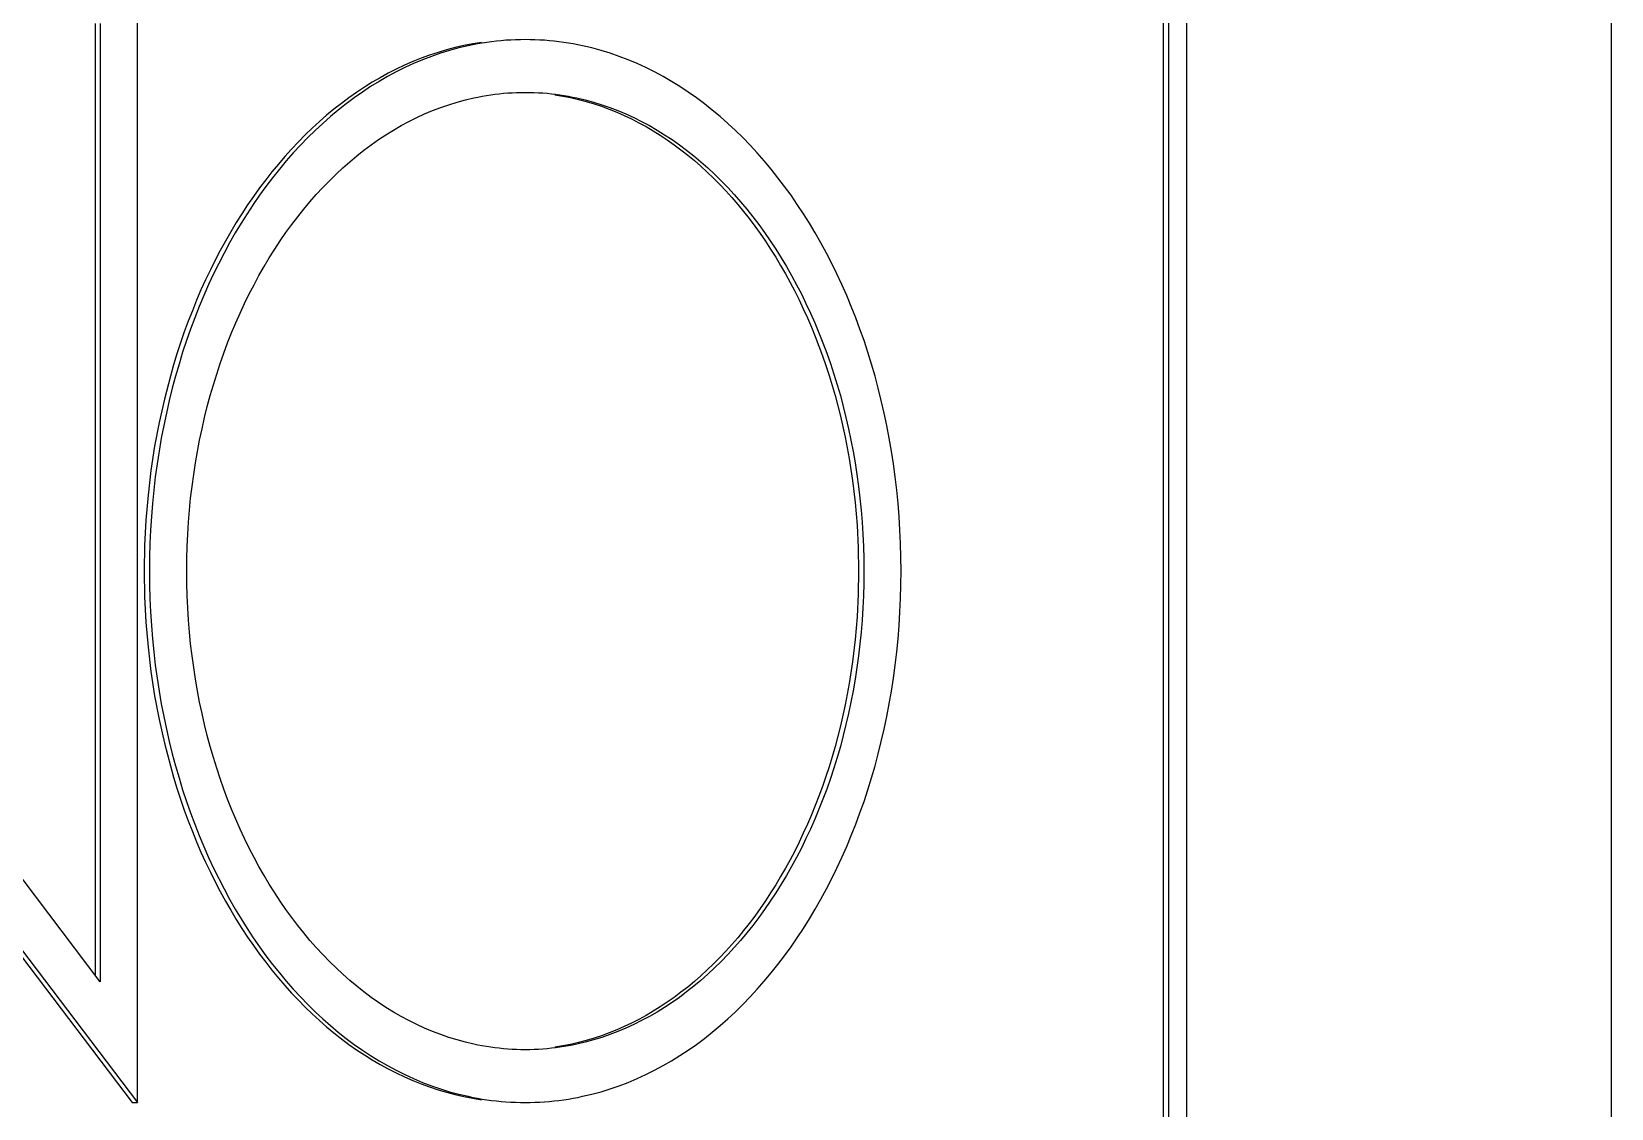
# Model space of a CAD drawing. Header units: millimetres. Extents: x 974 to 5700, y -47 to 3256.
# Drawn here: x 2804.06 to 2822.26, y 2657.1 to 2669.5 of the extents above; entities that cross this region are included whole.
import ezdxf

# ---------------------------------------------------------------- set-up
doc = ezdxf.new("R2010")
doc.units = ezdxf.units.MM
doc.header["$MEASUREMENT"] = 0
doc.layers.add('Utwórz2D linie widoczne', color=7, linetype='Continuous', true_color=0x000000)

msp = doc.modelspace()

# ---------------------------------------------------------------- linework, layer by layer
at = {"layer": 'Utwórz2D linie widoczne'}
for p, q in [((2822.259, 1934.182), (2822.259, 2696.582)), ((2817.369, 2652.582), (2817.369, 2686.582)), ((2817.095, 2686.279), (2817.095, 2652.886)), ((2817.155, 2686.279), (2817.155, 2652.886)), ((2805.277, 2657.163), (2805.277, 2669.775)), ((2804.85, 2658.556), (2796.482, 2669.598)), ((2804.79, 2669.598), (2804.79, 2658.635)), ((2804.85, 2669.598), (2804.85, 2658.556)), ((2808.741, 2669.264), (2808.643, 2669.232)), ((2808.84, 2669.294), (2808.741, 2669.264)), ((2808.873, 2669.286), (2808.768, 2669.254)), ((2808.94, 2669.32), (2808.84, 2669.294)), ((2808.98, 2669.315), (2808.873, 2669.286)), ((2809.04, 2669.343), (2808.94, 2669.32)), ((2809.087, 2669.34), (2808.98, 2669.315)), ((2809.141, 2669.363), (2809.04, 2669.343)), ((2809.141, 2669.351), (2809.087, 2669.34)), ((2809.243, 2669.379), (2809.141, 2669.363)), ((2809.195, 2669.361), (2809.141, 2669.351)), ((2809.249, 2669.371), (2809.195, 2669.361)), ((2809.303, 2669.379), (2809.249, 2669.371)), ((2809.358, 2669.386), (2809.303, 2669.379)), ((2809.413, 2669.393), (2809.358, 2669.386)), ((2809.468, 2669.398), (2809.413, 2669.393)), ((2809.523, 2669.403), (2809.468, 2669.398)), ((2809.579, 2669.406), (2809.523, 2669.403)), ((2809.634, 2669.409), (2809.579, 2669.406)), ((2809.69, 2669.41), (2809.634, 2669.409)), ((2809.746, 2669.411), (2809.69, 2669.41)), ((2809.802, 2669.41), (2809.746, 2669.411)), ((2809.858, 2669.409), (2809.802, 2669.41)), ((2809.913, 2669.406), (2809.858, 2669.409)), ((2809.969, 2669.403), (2809.913, 2669.406)), ((2810.024, 2669.398), (2809.969, 2669.403)), ((2810.079, 2669.393), (2810.024, 2669.398)), ((2810.134, 2669.386), (2810.079, 2669.393)), ((2810.189, 2669.379), (2810.134, 2669.386)), ((2810.243, 2669.371), (2810.189, 2669.379)), ((2810.298, 2669.361), (2810.243, 2669.371)), ((2810.352, 2669.351), (2810.298, 2669.361)), ((2810.406, 2669.34), (2810.352, 2669.351)), ((2810.513, 2669.315), (2810.406, 2669.34)), ((2810.619, 2669.286), (2810.513, 2669.315)), ((2810.724, 2669.254), (2810.619, 2669.286)), ((2808.357, 2669.089), (2808.257, 2669.039)), ((2808.354, 2669.116), (2808.26, 2669.071)), ((2808.449, 2669.157), (2808.354, 2669.116)), ((2808.459, 2669.135), (2808.357, 2669.089)), ((2808.546, 2669.196), (2808.449, 2669.157)), ((2808.561, 2669.178), (2808.459, 2669.135)), ((2808.643, 2669.232), (2808.546, 2669.196)), ((2808.664, 2669.218), (2808.561, 2669.178)), ((2808.768, 2669.254), (2808.664, 2669.218)), ((2810.828, 2669.218), (2810.724, 2669.254)), ((2810.931, 2669.178), (2810.828, 2669.218)), ((2811.034, 2669.135), (2810.931, 2669.178)), ((2811.135, 2669.089), (2811.034, 2669.135)), ((2811.235, 2669.039), (2811.135, 2669.089)), ((2807.982, 2668.919), (2807.892, 2668.862)), ((2808.061, 2668.93), (2807.964, 2668.87)), ((2808.074, 2668.972), (2807.982, 2668.919)), ((2808.158, 2668.986), (2808.061, 2668.93)), ((2808.166, 2669.023), (2808.074, 2668.972)), ((2808.257, 2669.039), (2808.158, 2668.986)), ((2808.26, 2669.071), (2808.166, 2669.023)), ((2811.334, 2668.986), (2811.235, 2669.039)), ((2811.431, 2668.93), (2811.334, 2668.986)), ((2811.528, 2668.87), (2811.431, 2668.93)), ((2807.715, 2668.741), (2807.628, 2668.676)), ((2807.775, 2668.741), (2807.682, 2668.672)), ((2807.803, 2668.803), (2807.715, 2668.741)), ((2807.869, 2668.807), (2807.775, 2668.741)), ((2807.892, 2668.862), (2807.803, 2668.803)), ((2807.964, 2668.87), (2807.869, 2668.807)), ((2808.96, 2668.691), (2809.056, 2668.717)), ((2809.056, 2668.717), (2809.152, 2668.739)), ((2809.152, 2668.739), (2809.201, 2668.749)), ((2809.201, 2668.749), (2809.25, 2668.758)), ((2809.25, 2668.758), (2809.299, 2668.767)), ((2809.299, 2668.767), (2809.348, 2668.774)), ((2809.348, 2668.774), (2809.397, 2668.781)), ((2809.397, 2668.781), (2809.446, 2668.787)), ((2809.446, 2668.787), (2809.496, 2668.792)), ((2809.496, 2668.792), (2809.546, 2668.796)), ((2809.546, 2668.796), (2809.596, 2668.799)), ((2809.596, 2668.799), (2809.646, 2668.801)), ((2809.646, 2668.801), (2809.696, 2668.802)), ((2809.696, 2668.802), (2809.746, 2668.803)), ((2809.746, 2668.803), (2809.797, 2668.802)), ((2809.797, 2668.802), (2809.847, 2668.801)), ((2809.847, 2668.801), (2809.897, 2668.799)), ((2809.897, 2668.799), (2809.947, 2668.796)), ((2809.947, 2668.796), (2809.997, 2668.792)), ((2809.997, 2668.792), (2810.047, 2668.787)), ((2810.047, 2668.787), (2810.096, 2668.781)), ((2810.085, 2668.774), (2810.177, 2668.759)), ((2810.096, 2668.781), (2810.145, 2668.774)), ((2810.145, 2668.774), (2810.194, 2668.767)), ((2810.177, 2668.759), (2810.268, 2668.742)), ((2810.194, 2668.767), (2810.243, 2668.758)), ((2810.243, 2668.758), (2810.292, 2668.749)), ((2810.268, 2668.742), (2810.359, 2668.721)), ((2810.292, 2668.749), (2810.34, 2668.739)), ((2810.34, 2668.739), (2810.437, 2668.717)), ((2810.359, 2668.721), (2810.449, 2668.697)), ((2810.437, 2668.717), (2810.532, 2668.691)), ((2811.623, 2668.807), (2811.528, 2668.87)), ((2811.717, 2668.741), (2811.623, 2668.807)), ((2811.81, 2668.672), (2811.717, 2668.741)), ((2807.458, 2668.539), (2807.374, 2668.466)), ((2807.542, 2668.609), (2807.458, 2668.539)), ((2807.591, 2668.599), (2807.501, 2668.524)), ((2807.628, 2668.676), (2807.542, 2668.609)), ((2807.682, 2668.672), (2807.591, 2668.599)), ((2808.496, 2668.513), (2808.587, 2668.555)), ((2808.587, 2668.555), (2808.679, 2668.593)), ((2808.679, 2668.593), (2808.772, 2668.629)), ((2808.772, 2668.629), (2808.866, 2668.661)), ((2808.866, 2668.661), (2808.96, 2668.691)), ((2810.449, 2668.697), (2810.538, 2668.671)), ((2810.532, 2668.691), (2810.627, 2668.661)), ((2810.538, 2668.671), (2810.626, 2668.642)), ((2810.626, 2668.642), (2810.713, 2668.609)), ((2810.627, 2668.661), (2810.721, 2668.629)), ((2810.713, 2668.609), (2810.8, 2668.574)), ((2810.721, 2668.629), (2810.814, 2668.593)), ((2810.8, 2668.574), (2810.886, 2668.537)), ((2810.814, 2668.593), (2810.906, 2668.555)), ((2810.886, 2668.537), (2810.971, 2668.496)), ((2810.906, 2668.555), (2810.997, 2668.513)), ((2811.901, 2668.599), (2811.81, 2668.672)), ((2811.991, 2668.524), (2811.901, 2668.599)), ((2807.292, 2668.391), (2807.211, 2668.313)), ((2807.325, 2668.365), (2807.24, 2668.281)), ((2807.374, 2668.466), (2807.292, 2668.391)), ((2807.412, 2668.446), (2807.325, 2668.365)), ((2807.501, 2668.524), (2807.412, 2668.446)), ((2808.141, 2668.315), (2808.228, 2668.369)), ((2808.228, 2668.369), (2808.316, 2668.42)), ((2808.316, 2668.42), (2808.405, 2668.468)), ((2808.405, 2668.468), (2808.496, 2668.513)), ((2810.971, 2668.496), (2811.055, 2668.453)), ((2810.997, 2668.513), (2811.087, 2668.468)), ((2811.055, 2668.453), (2811.138, 2668.408)), ((2811.087, 2668.468), (2811.176, 2668.42)), ((2811.138, 2668.408), (2811.221, 2668.359)), ((2811.176, 2668.42), (2811.265, 2668.369)), ((2811.221, 2668.359), (2811.302, 2668.309)), ((2811.265, 2668.369), (2811.351, 2668.315)), ((2812.08, 2668.446), (2811.991, 2668.524)), ((2812.167, 2668.365), (2812.08, 2668.446)), ((2812.253, 2668.281), (2812.167, 2668.365)), ((2796.912, 2668.2), (2805.277, 2657.163)), ((2807.132, 2668.233), (2807.054, 2668.15)), ((2807.156, 2668.194), (2807.073, 2668.105)), ((2807.211, 2668.313), (2807.132, 2668.233)), ((2807.24, 2668.281), (2807.156, 2668.194)), ((2807.887, 2668.137), (2807.971, 2668.199)), ((2807.971, 2668.199), (2808.056, 2668.259)), ((2808.056, 2668.259), (2808.141, 2668.315)), ((2811.302, 2668.309), (2811.382, 2668.255)), ((2811.351, 2668.315), (2811.437, 2668.259)), ((2811.382, 2668.255), (2811.462, 2668.199)), ((2811.437, 2668.259), (2811.522, 2668.199)), ((2811.462, 2668.199), (2811.54, 2668.141)), ((2811.522, 2668.199), (2811.605, 2668.137)), ((2812.337, 2668.194), (2812.253, 2668.281)), ((2812.419, 2668.105), (2812.337, 2668.194)), ((2796.912, 2668.12), (2805.217, 2657.163)), ((2806.977, 2668.065), (2806.902, 2667.977)), ((2806.992, 2668.013), (2806.913, 2667.918)), ((2807.054, 2668.15), (2806.977, 2668.065)), ((2807.073, 2668.105), (2806.992, 2668.013)), ((2807.644, 2667.934), (2807.724, 2668.004)), ((2807.724, 2668.004), (2807.805, 2668.072)), ((2807.805, 2668.072), (2807.887, 2668.137)), ((2811.54, 2668.141), (2811.617, 2668.08)), ((2811.605, 2668.137), (2811.688, 2668.072)), ((2811.617, 2668.08), (2811.694, 2668.017)), ((2811.688, 2668.072), (2811.769, 2668.004)), ((2811.694, 2668.017), (2811.769, 2667.952)), ((2811.769, 2668.004), (2811.848, 2667.934)), ((2812.5, 2668.013), (2812.419, 2668.105)), ((2812.58, 2667.918), (2812.5, 2668.013)), ((2806.828, 2667.887), (2806.756, 2667.795)), ((2806.835, 2667.82), (2806.759, 2667.72)), ((2806.902, 2667.977), (2806.828, 2667.887)), ((2806.913, 2667.918), (2806.835, 2667.82)), ((2807.489, 2667.785), (2807.566, 2667.861)), ((2807.566, 2667.861), (2807.644, 2667.934)), ((2811.769, 2667.952), (2811.842, 2667.884)), ((2811.842, 2667.884), (2811.915, 2667.814)), ((2811.848, 2667.934), (2811.927, 2667.861)), ((2811.915, 2667.814), (2811.987, 2667.741)), ((2811.927, 2667.861), (2812.004, 2667.785)), ((2812.657, 2667.82), (2812.58, 2667.918)), ((2812.733, 2667.72), (2812.657, 2667.82)), ((2806.685, 2667.701), (2806.615, 2667.604)), ((2806.759, 2667.72), (2806.684, 2667.617)), ((2806.756, 2667.795), (2806.685, 2667.701)), ((2807.266, 2667.543), (2807.339, 2667.626)), ((2807.339, 2667.626), (2807.413, 2667.707)), ((2807.413, 2667.707), (2807.489, 2667.785)), ((2811.987, 2667.741), (2812.057, 2667.667)), ((2812.004, 2667.785), (2812.08, 2667.707)), ((2812.057, 2667.667), (2812.126, 2667.59)), ((2812.08, 2667.707), (2812.154, 2667.626)), ((2812.154, 2667.626), (2812.227, 2667.543)), ((2812.808, 2667.617), (2812.733, 2667.72)), ((2806.547, 2667.506), (2806.481, 2667.405)), ((2806.612, 2667.512), (2806.541, 2667.405)), ((2806.615, 2667.604), (2806.547, 2667.506)), ((2806.684, 2667.617), (2806.612, 2667.512)), ((2807.124, 2667.37), (2807.194, 2667.458)), ((2807.194, 2667.458), (2807.266, 2667.543)), ((2812.126, 2667.59), (2812.194, 2667.511)), ((2812.194, 2667.511), (2812.261, 2667.431)), ((2812.227, 2667.543), (2812.299, 2667.458)), ((2812.299, 2667.458), (2812.369, 2667.37)), ((2812.88, 2667.512), (2812.808, 2667.617)), ((2812.951, 2667.405), (2812.88, 2667.512)), ((2806.416, 2667.302), (2806.353, 2667.197)), ((2806.472, 2667.295), (2806.405, 2667.183)), ((2806.481, 2667.405), (2806.416, 2667.302)), ((2806.541, 2667.405), (2806.472, 2667.295)), ((2806.989, 2667.187), (2807.056, 2667.28)), ((2807.056, 2667.28), (2807.124, 2667.37)), ((2812.261, 2667.431), (2812.326, 2667.348)), ((2812.326, 2667.348), (2812.39, 2667.263)), ((2812.369, 2667.37), (2812.437, 2667.28)), ((2812.39, 2667.263), (2812.452, 2667.176)), ((2812.437, 2667.28), (2812.504, 2667.187)), ((2813.02, 2667.295), (2812.951, 2667.405)), ((2813.087, 2667.183), (2813.02, 2667.295)), ((2806.292, 2667.09), (2806.232, 2666.981)), ((2806.353, 2667.197), (2806.292, 2667.09)), ((2806.405, 2667.183), (2806.34, 2667.068)), ((2806.859, 2666.996), (2806.923, 2667.093)), ((2806.923, 2667.093), (2806.989, 2667.187)), ((2812.452, 2667.176), (2812.513, 2667.087)), ((2812.504, 2667.187), (2812.569, 2667.093)), ((2812.513, 2667.087), (2812.573, 2666.996)), ((2812.569, 2667.093), (2812.633, 2666.996)), ((2813.152, 2667.068), (2813.087, 2667.183)), ((2806.232, 2666.981), (2806.174, 2666.87)), ((2806.277, 2666.951), (2806.215, 2666.832)), ((2806.34, 2667.068), (2806.277, 2666.951)), ((2806.737, 2666.796), (2806.797, 2666.897)), ((2806.797, 2666.897), (2806.859, 2666.996)), ((2812.573, 2666.996), (2812.631, 2666.903)), ((2812.631, 2666.903), (2812.688, 2666.808)), ((2812.633, 2666.996), (2812.695, 2666.897)), ((2812.695, 2666.897), (2812.756, 2666.796)), ((2813.216, 2666.951), (2813.152, 2667.068)), ((2813.277, 2666.832), (2813.216, 2666.951)), ((2806.118, 2666.757), (2806.063, 2666.642)), ((2806.174, 2666.87), (2806.118, 2666.757)), ((2806.215, 2666.832), (2806.156, 2666.711)), ((2806.678, 2666.692), (2806.737, 2666.796)), ((2812.688, 2666.808), (2812.744, 2666.712)), ((2812.756, 2666.796), (2812.815, 2666.692)), ((2813.336, 2666.711), (2813.277, 2666.832)), ((2806.063, 2666.642), (2806.01, 2666.526)), ((2806.098, 2666.588), (2806.043, 2666.463)), ((2806.156, 2666.711), (2806.098, 2666.588)), ((2806.566, 2666.48), (2806.621, 2666.587)), ((2806.621, 2666.587), (2806.678, 2666.692)), ((2812.744, 2666.712), (2812.797, 2666.614)), ((2812.797, 2666.614), (2812.85, 2666.514)), ((2812.815, 2666.692), (2812.872, 2666.587)), ((2812.872, 2666.587), (2812.927, 2666.48)), ((2813.394, 2666.588), (2813.336, 2666.711)), ((2813.449, 2666.463), (2813.394, 2666.588)), ((2805.96, 2666.407), (2805.911, 2666.287)), ((2806.01, 2666.526), (2805.96, 2666.407)), ((2806.043, 2666.463), (2805.99, 2666.335)), ((2806.461, 2666.26), (2806.512, 2666.371)), ((2806.512, 2666.371), (2806.566, 2666.48)), ((2812.85, 2666.514), (2812.9, 2666.412)), ((2812.9, 2666.412), (2812.949, 2666.309)), ((2812.927, 2666.48), (2812.98, 2666.371)), ((2812.98, 2666.371), (2813.032, 2666.26)), ((2813.502, 2666.335), (2813.449, 2666.463)), ((2805.911, 2666.287), (2805.863, 2666.166)), ((2805.939, 2666.206), (2805.89, 2666.075)), ((2805.99, 2666.335), (2805.939, 2666.206)), ((2806.411, 2666.147), (2806.461, 2666.26)), ((2812.949, 2666.309), (2812.997, 2666.204)), ((2812.997, 2666.204), (2813.043, 2666.097)), ((2813.032, 2666.26), (2813.082, 2666.147)), ((2813.553, 2666.206), (2813.502, 2666.335)), ((2813.602, 2666.075), (2813.553, 2666.206)), ((2805.818, 2666.042), (2805.775, 2665.917)), ((2805.863, 2666.166), (2805.818, 2666.042)), ((2805.89, 2666.075), (2805.843, 2665.942)), ((2806.317, 2665.916), (2806.363, 2666.033)), ((2806.363, 2666.033), (2806.411, 2666.147)), ((2813.043, 2666.097), (2813.087, 2665.989)), ((2813.082, 2666.147), (2813.13, 2666.033)), ((2813.087, 2665.989), (2813.129, 2665.879)), ((2813.13, 2666.033), (2813.176, 2665.916)), ((2813.649, 2665.942), (2813.602, 2666.075)), ((2805.775, 2665.917), (2805.733, 2665.791)), ((2805.799, 2665.808), (2805.757, 2665.671)), ((2805.843, 2665.942), (2805.799, 2665.808)), ((2806.273, 2665.798), (2806.317, 2665.916)), ((2813.129, 2665.879), (2813.17, 2665.768)), ((2813.176, 2665.916), (2813.22, 2665.798)), ((2813.693, 2665.808), (2813.649, 2665.942)), ((2813.736, 2665.671), (2813.693, 2665.808)), ((2805.694, 2665.662), (2805.657, 2665.533)), ((2805.733, 2665.791), (2805.694, 2665.662)), ((2805.757, 2665.671), (2805.717, 2665.533)), ((2806.191, 2665.557), (2806.231, 2665.678)), ((2806.231, 2665.678), (2806.273, 2665.798)), ((2813.17, 2665.768), (2813.209, 2665.656)), ((2813.209, 2665.656), (2813.247, 2665.542)), ((2813.22, 2665.798), (2813.262, 2665.678)), ((2813.262, 2665.678), (2813.302, 2665.557)), ((2813.776, 2665.533), (2813.736, 2665.671)), ((2805.657, 2665.533), (2805.588, 2665.269)), ((2805.717, 2665.533), (2805.679, 2665.393)), ((2806.153, 2665.434), (2806.191, 2665.557)), ((2813.247, 2665.542), (2813.282, 2665.426)), ((2813.302, 2665.557), (2813.34, 2665.434)), ((2813.813, 2665.393), (2813.776, 2665.533)), ((2805.588, 2665.269), (2805.528, 2665)), ((2805.679, 2665.393), (2805.644, 2665.252)), ((2806.083, 2665.184), (2806.117, 2665.31)), ((2806.117, 2665.31), (2806.153, 2665.434)), ((2813.282, 2665.426), (2813.316, 2665.31)), ((2813.316, 2665.31), (2813.377, 2665.072)), ((2813.34, 2665.434), (2813.376, 2665.31)), ((2813.376, 2665.31), (2813.41, 2665.184)), ((2813.848, 2665.252), (2813.813, 2665.393)), ((2805.611, 2665.108), (2805.581, 2664.964)), ((2805.644, 2665.252), (2805.611, 2665.108)), ((2806.051, 2665.056), (2806.083, 2665.184)), ((2813.41, 2665.184), (2813.441, 2665.056)), ((2813.881, 2665.108), (2813.848, 2665.252)), ((2813.912, 2664.964), (2813.881, 2665.108)), ((2805.528, 2665), (2805.476, 2664.726)), ((2805.581, 2664.964), (2805.553, 2664.818)), ((2805.994, 2664.797), (2806.022, 2664.927)), ((2806.022, 2664.927), (2806.051, 2665.056)), ((2813.377, 2665.072), (2813.432, 2664.83)), ((2813.441, 2665.056), (2813.471, 2664.927)), ((2813.471, 2664.927), (2813.498, 2664.797)), ((2813.94, 2664.818), (2813.912, 2664.964)), ((2805.476, 2664.726), (2805.434, 2664.447)), ((2805.553, 2664.818), (2805.527, 2664.67)), ((2805.969, 2664.666), (2805.994, 2664.797)), ((2813.432, 2664.83), (2813.478, 2664.583)), ((2813.498, 2664.797), (2813.523, 2664.666)), ((2813.965, 2664.67), (2813.94, 2664.818)), ((2805.527, 2664.67), (2805.504, 2664.522)), ((2805.926, 2664.399), (2805.946, 2664.533)), ((2805.946, 2664.533), (2805.969, 2664.666)), ((2813.478, 2664.583), (2813.516, 2664.331)), ((2813.523, 2664.666), (2813.546, 2664.533)), ((2813.546, 2664.533), (2813.567, 2664.399)), ((2813.988, 2664.522), (2813.965, 2664.67)), ((2805.434, 2664.447), (2805.4, 2664.163)), ((2805.484, 2664.372), (2805.466, 2664.22)), ((2805.504, 2664.522), (2805.484, 2664.372)), ((2805.907, 2664.263), (2805.926, 2664.399)), ((2813.567, 2664.399), (2813.585, 2664.263)), ((2814.008, 2664.372), (2813.988, 2664.522)), ((2814.026, 2664.22), (2814.008, 2664.372)), ((2805.466, 2664.22), (2805.451, 2664.067)), ((2805.891, 2664.127), (2805.907, 2664.263)), ((2813.516, 2664.331), (2813.547, 2664.076)), ((2813.585, 2664.263), (2813.601, 2664.127)), ((2814.041, 2664.067), (2814.026, 2664.22)), ((2805.4, 2664.163), (2805.376, 2663.875)), ((2805.451, 2664.067), (2805.439, 2663.914)), ((2805.866, 2663.851), (2805.878, 2663.99)), ((2805.878, 2663.99), (2805.891, 2664.127)), ((2813.547, 2664.076), (2813.568, 2663.816)), ((2813.601, 2664.127), (2813.615, 2663.99)), ((2813.615, 2663.99), (2813.626, 2663.851)), ((2814.053, 2663.914), (2814.041, 2664.067)), ((2805.376, 2663.875), (2805.361, 2663.583)), ((2805.439, 2663.914), (2805.429, 2663.759)), ((2805.858, 2663.711), (2805.866, 2663.851)), ((2813.568, 2663.816), (2813.582, 2663.553)), ((2813.626, 2663.851), (2813.635, 2663.711)), ((2814.063, 2663.759), (2814.053, 2663.914)), ((2805.429, 2663.759), (2805.422, 2663.603)), ((2805.851, 2663.571), (2805.858, 2663.711)), ((2813.635, 2663.711), (2813.641, 2663.571)), ((2814.07, 2663.603), (2814.063, 2663.759)), ((2805.361, 2663.583), (2805.356, 2663.288)), ((2805.418, 2663.446), (2805.416, 2663.288)), ((2805.422, 2663.603), (2805.418, 2663.446)), ((2805.848, 2663.429), (2805.851, 2663.571)), ((2813.582, 2663.553), (2813.586, 2663.287)), ((2813.641, 2663.571), (2813.645, 2663.429)), ((2814.074, 2663.446), (2814.07, 2663.603)), ((2814.076, 2663.288), (2814.074, 2663.446)), ((2805.356, 2663.288), (2805.361, 2662.992)), ((2805.416, 2663.288), (2805.418, 2663.13)), ((2805.846, 2663.287), (2805.848, 2663.429)), ((2805.848, 2663.145), (2805.846, 2663.287)), ((2813.586, 2663.287), (2813.582, 2663.021)), ((2813.645, 2663.429), (2813.646, 2663.287)), ((2813.646, 2663.287), (2813.645, 2663.145)), ((2814.074, 2663.13), (2814.076, 2663.288)), ((2805.418, 2663.13), (2805.422, 2662.972)), ((2805.851, 2663.003), (2805.848, 2663.145)), ((2813.645, 2663.145), (2813.641, 2663.003)), ((2814.07, 2662.972), (2814.074, 2663.13)), ((2805.361, 2662.992), (2805.376, 2662.7)), ((2805.422, 2662.972), (2805.429, 2662.816)), ((2805.858, 2662.863), (2805.851, 2663.003)), ((2813.582, 2663.021), (2813.568, 2662.758)), ((2813.641, 2663.003), (2813.635, 2662.863)), ((2814.063, 2662.816), (2814.07, 2662.972)), ((2805.429, 2662.816), (2805.439, 2662.661)), ((2805.866, 2662.723), (2805.858, 2662.863)), ((2805.878, 2662.585), (2805.866, 2662.723)), ((2813.568, 2662.758), (2813.547, 2662.499)), ((2813.626, 2662.723), (2813.615, 2662.585)), ((2813.635, 2662.863), (2813.626, 2662.723)), ((2814.053, 2662.661), (2814.063, 2662.816)), ((2805.376, 2662.7), (2805.4, 2662.412)), ((2805.439, 2662.661), (2805.451, 2662.508)), ((2805.891, 2662.447), (2805.878, 2662.585)), ((2813.615, 2662.585), (2813.601, 2662.447)), ((2814.041, 2662.508), (2814.053, 2662.661)), ((2805.4, 2662.412), (2805.434, 2662.128)), ((2805.451, 2662.508), (2805.466, 2662.355)), ((2805.466, 2662.355), (2805.484, 2662.204)), ((2805.907, 2662.311), (2805.891, 2662.447)), ((2813.547, 2662.499), (2813.516, 2662.243)), ((2813.601, 2662.447), (2813.585, 2662.311)), ((2814.008, 2662.204), (2814.026, 2662.355)), ((2814.026, 2662.355), (2814.041, 2662.508)), ((2805.484, 2662.204), (2805.504, 2662.053)), ((2805.926, 2662.176), (2805.907, 2662.311)), ((2805.946, 2662.042), (2805.926, 2662.176)), ((2813.516, 2662.243), (2813.478, 2661.992)), ((2813.567, 2662.176), (2813.546, 2662.042)), ((2813.585, 2662.311), (2813.567, 2662.176)), ((2813.988, 2662.053), (2814.008, 2662.204)), ((2805.434, 2662.128), (2805.476, 2661.849)), ((2805.504, 2662.053), (2805.527, 2661.905)), ((2805.969, 2661.909), (2805.946, 2662.042)), ((2813.478, 2661.992), (2813.432, 2661.745)), ((2813.546, 2662.042), (2813.523, 2661.909)), ((2813.965, 2661.905), (2813.988, 2662.053)), ((2805.476, 2661.849), (2805.528, 2661.575)), ((2805.527, 2661.905), (2805.553, 2661.757)), ((2805.994, 2661.777), (2805.969, 2661.909)), ((2813.523, 2661.909), (2813.498, 2661.777)), ((2813.94, 2661.757), (2813.965, 2661.905)), ((2805.553, 2661.757), (2805.581, 2661.611)), ((2806.022, 2661.647), (2805.994, 2661.777)), ((2806.051, 2661.518), (2806.022, 2661.647)), ((2813.432, 2661.745), (2813.377, 2661.502)), ((2813.471, 2661.647), (2813.441, 2661.518)), ((2813.498, 2661.777), (2813.471, 2661.647)), ((2813.912, 2661.611), (2813.94, 2661.757)), ((2805.528, 2661.575), (2805.588, 2661.306)), ((2805.581, 2661.611), (2805.611, 2661.467)), ((2805.611, 2661.467), (2805.644, 2661.324)), ((2806.083, 2661.391), (2806.051, 2661.518)), ((2813.377, 2661.502), (2813.316, 2661.265)), ((2813.441, 2661.518), (2813.41, 2661.391)), ((2813.848, 2661.324), (2813.881, 2661.467)), ((2813.881, 2661.467), (2813.912, 2661.611)), ((2805.588, 2661.306), (2805.657, 2661.042)), ((2805.644, 2661.324), (2805.679, 2661.182)), ((2806.117, 2661.265), (2806.083, 2661.391)), ((2806.153, 2661.14), (2806.117, 2661.265)), ((2813.316, 2661.265), (2813.282, 2661.148)), ((2813.376, 2661.265), (2813.34, 2661.14)), ((2813.41, 2661.391), (2813.376, 2661.265)), ((2813.813, 2661.182), (2813.848, 2661.324)), ((2805.679, 2661.182), (2805.717, 2661.042)), ((2806.191, 2661.018), (2806.153, 2661.14)), ((2813.282, 2661.148), (2813.247, 2661.033)), ((2813.34, 2661.14), (2813.302, 2661.018)), ((2813.776, 2661.042), (2813.813, 2661.182)), ((2805.657, 2661.042), (2805.694, 2660.913)), ((2805.694, 2660.913), (2805.733, 2660.784)), ((2805.717, 2661.042), (2805.757, 2660.904)), ((2805.757, 2660.904), (2805.799, 2660.768)), ((2806.231, 2660.896), (2806.191, 2661.018)), ((2806.273, 2660.776), (2806.231, 2660.896)), ((2813.209, 2660.919), (2813.17, 2660.806)), ((2813.247, 2661.033), (2813.209, 2660.919)), ((2813.262, 2660.896), (2813.22, 2660.776)), ((2813.302, 2661.018), (2813.262, 2660.896)), ((2813.693, 2660.768), (2813.736, 2660.904)), ((2813.736, 2660.904), (2813.776, 2661.042)), ((2805.733, 2660.784), (2805.775, 2660.658)), ((2805.799, 2660.768), (2805.843, 2660.633)), ((2806.317, 2660.658), (2806.273, 2660.776)), ((2813.17, 2660.806), (2813.129, 2660.695)), ((2813.22, 2660.776), (2813.176, 2660.658)), ((2813.649, 2660.633), (2813.693, 2660.768)), ((2805.775, 2660.658), (2805.818, 2660.533)), ((2805.818, 2660.533), (2805.863, 2660.41)), ((2805.843, 2660.633), (2805.89, 2660.5)), ((2806.363, 2660.542), (2806.317, 2660.658)), ((2806.411, 2660.427), (2806.363, 2660.542)), ((2813.087, 2660.585), (2813.043, 2660.477)), ((2813.13, 2660.542), (2813.082, 2660.427)), ((2813.129, 2660.695), (2813.087, 2660.585)), ((2813.176, 2660.658), (2813.13, 2660.542)), ((2813.602, 2660.5), (2813.649, 2660.633)), ((2805.863, 2660.41), (2805.911, 2660.288)), ((2805.89, 2660.5), (2805.939, 2660.369)), ((2805.939, 2660.369), (2805.99, 2660.24)), ((2806.461, 2660.315), (2806.411, 2660.427)), ((2812.997, 2660.371), (2812.949, 2660.266)), ((2813.043, 2660.477), (2812.997, 2660.371)), ((2813.082, 2660.427), (2813.032, 2660.315)), ((2813.502, 2660.24), (2813.553, 2660.369)), ((2813.553, 2660.369), (2813.602, 2660.5)), ((2805.911, 2660.288), (2805.96, 2660.168)), ((2805.96, 2660.168), (2806.01, 2660.049)), ((2805.99, 2660.24), (2806.043, 2660.112)), ((2806.512, 2660.204), (2806.461, 2660.315)), ((2806.566, 2660.095), (2806.512, 2660.204)), ((2812.9, 2660.163), (2812.85, 2660.061)), ((2812.949, 2660.266), (2812.9, 2660.163)), ((2812.98, 2660.204), (2812.927, 2660.095)), ((2813.032, 2660.315), (2812.98, 2660.204)), ((2813.449, 2660.112), (2813.502, 2660.24)), ((2806.01, 2660.049), (2806.063, 2659.933)), ((2806.043, 2660.112), (2806.098, 2659.987)), ((2806.098, 2659.987), (2806.156, 2659.864)), ((2806.621, 2659.987), (2806.566, 2660.095)), ((2806.678, 2659.882), (2806.621, 2659.987)), ((2812.85, 2660.061), (2812.797, 2659.961)), ((2812.872, 2659.987), (2812.815, 2659.882)), ((2812.927, 2660.095), (2812.872, 2659.987)), ((2813.336, 2659.864), (2813.394, 2659.987)), ((2813.394, 2659.987), (2813.449, 2660.112)), ((2806.063, 2659.933), (2806.118, 2659.818)), ((2806.118, 2659.818), (2806.174, 2659.705)), ((2806.156, 2659.864), (2806.215, 2659.743)), ((2806.737, 2659.779), (2806.678, 2659.882)), ((2812.744, 2659.863), (2812.688, 2659.766)), ((2812.797, 2659.961), (2812.744, 2659.863)), ((2812.815, 2659.882), (2812.756, 2659.779)), ((2813.277, 2659.743), (2813.336, 2659.864)), ((2806.174, 2659.705), (2806.232, 2659.594)), ((2806.215, 2659.743), (2806.277, 2659.624)), ((2806.277, 2659.624), (2806.34, 2659.507)), ((2806.797, 2659.678), (2806.737, 2659.779)), ((2806.859, 2659.579), (2806.797, 2659.678)), ((2812.631, 2659.672), (2812.573, 2659.579)), ((2812.688, 2659.766), (2812.631, 2659.672)), ((2812.695, 2659.678), (2812.633, 2659.579)), ((2812.756, 2659.779), (2812.695, 2659.678)), ((2813.152, 2659.507), (2813.216, 2659.624)), ((2813.216, 2659.624), (2813.277, 2659.743)), ((2806.232, 2659.594), (2806.292, 2659.485)), ((2806.292, 2659.485), (2806.353, 2659.378)), ((2806.34, 2659.507), (2806.405, 2659.392)), ((2806.923, 2659.482), (2806.859, 2659.579)), ((2806.989, 2659.387), (2806.923, 2659.482)), ((2812.513, 2659.488), (2812.452, 2659.399)), ((2812.569, 2659.482), (2812.504, 2659.387)), ((2812.573, 2659.579), (2812.513, 2659.488)), ((2812.633, 2659.579), (2812.569, 2659.482)), ((2813.087, 2659.392), (2813.152, 2659.507)), ((2806.353, 2659.378), (2806.416, 2659.273)), ((2806.405, 2659.392), (2806.472, 2659.28)), ((2806.416, 2659.273), (2806.481, 2659.17)), ((2806.472, 2659.28), (2806.541, 2659.17)), ((2807.056, 2659.295), (2806.989, 2659.387)), ((2807.124, 2659.205), (2807.056, 2659.295)), ((2812.39, 2659.312), (2812.326, 2659.227)), ((2812.437, 2659.295), (2812.369, 2659.205)), ((2812.452, 2659.399), (2812.39, 2659.312)), ((2812.504, 2659.387), (2812.437, 2659.295)), ((2812.951, 2659.17), (2813.02, 2659.28)), ((2813.02, 2659.28), (2813.087, 2659.392)), ((2806.481, 2659.17), (2806.547, 2659.069)), ((2806.541, 2659.17), (2806.612, 2659.063)), ((2807.194, 2659.117), (2807.124, 2659.205)), ((2807.266, 2659.031), (2807.194, 2659.117)), ((2812.261, 2659.144), (2812.194, 2659.063)), ((2812.299, 2659.117), (2812.227, 2659.031)), ((2812.326, 2659.227), (2812.261, 2659.144)), ((2812.369, 2659.205), (2812.299, 2659.117)), ((2812.88, 2659.063), (2812.951, 2659.17)), ((2806.547, 2659.069), (2806.615, 2658.971)), ((2806.612, 2659.063), (2806.684, 2658.958)), ((2806.615, 2658.971), (2806.685, 2658.874)), ((2806.684, 2658.958), (2806.759, 2658.855)), ((2807.339, 2658.948), (2807.266, 2659.031)), ((2807.413, 2658.868), (2807.339, 2658.948)), ((2812.057, 2658.908), (2811.987, 2658.833)), ((2812.126, 2658.984), (2812.057, 2658.908)), ((2812.154, 2658.948), (2812.08, 2658.868)), ((2812.194, 2659.063), (2812.126, 2658.984)), ((2812.227, 2659.031), (2812.154, 2658.948)), ((2812.733, 2658.855), (2812.808, 2658.958)), ((2812.808, 2658.958), (2812.88, 2659.063)), ((2806.685, 2658.874), (2806.756, 2658.78)), ((2806.756, 2658.78), (2806.828, 2658.687)), ((2806.759, 2658.855), (2806.835, 2658.755)), ((2806.835, 2658.755), (2806.913, 2658.657)), ((2807.489, 2658.79), (2807.413, 2658.868)), ((2807.566, 2658.714), (2807.489, 2658.79)), ((2807.644, 2658.641), (2807.566, 2658.714)), ((2811.915, 2658.761), (2811.842, 2658.691)), ((2811.927, 2658.714), (2811.848, 2658.641)), ((2811.987, 2658.833), (2811.915, 2658.761)), ((2812.004, 2658.79), (2811.927, 2658.714)), ((2812.08, 2658.868), (2812.004, 2658.79)), ((2812.58, 2658.657), (2812.657, 2658.755)), ((2812.657, 2658.755), (2812.733, 2658.855)), ((2806.828, 2658.687), (2806.902, 2658.598)), ((2806.902, 2658.598), (2806.977, 2658.51)), ((2806.913, 2658.657), (2806.992, 2658.562)), ((2806.992, 2658.562), (2807.073, 2658.47)), ((2807.724, 2658.571), (2807.644, 2658.641)), ((2807.805, 2658.503), (2807.724, 2658.571)), ((2811.694, 2658.558), (2811.617, 2658.494)), ((2811.769, 2658.571), (2811.688, 2658.503)), ((2811.769, 2658.623), (2811.694, 2658.558)), ((2811.842, 2658.691), (2811.769, 2658.623)), ((2811.848, 2658.641), (2811.769, 2658.571)), ((2812.419, 2658.47), (2812.5, 2658.562)), ((2812.5, 2658.562), (2812.58, 2658.657)), ((2806.977, 2658.51), (2807.054, 2658.425)), ((2807.054, 2658.425), (2807.132, 2658.342)), ((2807.073, 2658.47), (2807.156, 2658.381)), ((2807.132, 2658.342), (2807.211, 2658.262)), ((2807.156, 2658.381), (2807.24, 2658.294)), ((2807.887, 2658.438), (2807.805, 2658.503)), ((2807.971, 2658.375), (2807.887, 2658.438)), ((2808.056, 2658.316), (2807.971, 2658.375)), ((2811.462, 2658.375), (2811.382, 2658.32)), ((2811.522, 2658.375), (2811.437, 2658.316)), ((2811.54, 2658.434), (2811.462, 2658.375)), ((2811.605, 2658.438), (2811.522, 2658.375)), ((2811.617, 2658.494), (2811.54, 2658.434)), ((2811.688, 2658.503), (2811.605, 2658.438)), ((2812.253, 2658.294), (2812.337, 2658.381)), ((2812.337, 2658.381), (2812.419, 2658.47)), ((2807.211, 2658.262), (2807.292, 2658.184)), ((2807.24, 2658.294), (2807.325, 2658.21)), ((2807.292, 2658.184), (2807.374, 2658.109)), ((2807.325, 2658.21), (2807.412, 2658.129)), ((2808.141, 2658.259), (2808.056, 2658.316)), ((2808.228, 2658.205), (2808.141, 2658.259)), ((2808.316, 2658.155), (2808.228, 2658.205)), ((2811.138, 2658.167), (2811.055, 2658.121)), ((2811.221, 2658.215), (2811.138, 2658.167)), ((2811.265, 2658.205), (2811.176, 2658.155)), ((2811.302, 2658.266), (2811.221, 2658.215)), ((2811.351, 2658.259), (2811.265, 2658.205)), ((2811.382, 2658.32), (2811.302, 2658.266)), ((2811.437, 2658.316), (2811.351, 2658.259)), ((2812.08, 2658.129), (2812.167, 2658.21)), ((2812.167, 2658.21), (2812.253, 2658.294)), ((2807.374, 2658.109), (2807.458, 2658.036)), ((2807.412, 2658.129), (2807.501, 2658.051)), ((2807.458, 2658.036), (2807.542, 2657.966)), ((2807.501, 2658.051), (2807.591, 2657.975)), ((2808.405, 2658.107), (2808.316, 2658.155)), ((2808.496, 2658.062), (2808.405, 2658.107)), ((2808.587, 2658.02), (2808.496, 2658.062)), ((2808.679, 2657.981), (2808.587, 2658.02)), ((2808.772, 2657.946), (2808.679, 2657.981)), ((2810.8, 2658), (2810.713, 2657.965)), ((2810.814, 2657.981), (2810.721, 2657.946)), ((2810.886, 2658.038), (2810.8, 2658)), ((2810.906, 2658.02), (2810.814, 2657.981)), ((2810.971, 2658.078), (2810.886, 2658.038)), ((2810.997, 2658.062), (2810.906, 2658.02)), ((2811.055, 2658.121), (2810.971, 2658.078)), ((2811.087, 2658.107), (2810.997, 2658.062)), ((2811.176, 2658.155), (2811.087, 2658.107)), ((2811.901, 2657.975), (2811.991, 2658.051)), ((2811.991, 2658.051), (2812.08, 2658.129)), ((2807.542, 2657.966), (2807.628, 2657.899)), ((2807.591, 2657.975), (2807.682, 2657.903)), ((2807.628, 2657.899), (2807.715, 2657.834)), ((2807.682, 2657.903), (2807.775, 2657.834)), ((2807.715, 2657.834), (2807.803, 2657.772)), ((2807.775, 2657.834), (2807.869, 2657.768)), ((2808.866, 2657.913), (2808.772, 2657.946)), ((2808.96, 2657.884), (2808.866, 2657.913)), ((2809.056, 2657.858), (2808.96, 2657.884)), ((2809.152, 2657.836), (2809.056, 2657.858)), ((2809.201, 2657.826), (2809.152, 2657.836)), ((2809.25, 2657.816), (2809.201, 2657.826)), ((2809.299, 2657.808), (2809.25, 2657.816)), ((2809.348, 2657.801), (2809.299, 2657.808)), ((2809.397, 2657.794), (2809.348, 2657.801)), ((2810.177, 2657.815), (2810.085, 2657.801)), ((2810.145, 2657.801), (2810.096, 2657.794)), ((2810.194, 2657.808), (2810.145, 2657.801)), ((2810.268, 2657.833), (2810.177, 2657.815)), ((2810.243, 2657.816), (2810.194, 2657.808)), ((2810.292, 2657.826), (2810.243, 2657.816)), ((2810.359, 2657.854), (2810.268, 2657.833)), ((2810.34, 2657.836), (2810.292, 2657.826)), ((2810.437, 2657.858), (2810.34, 2657.836)), ((2810.449, 2657.877), (2810.359, 2657.854)), ((2810.532, 2657.884), (2810.437, 2657.858)), ((2810.538, 2657.904), (2810.449, 2657.877)), ((2810.627, 2657.913), (2810.532, 2657.884)), ((2810.626, 2657.933), (2810.538, 2657.904)), ((2810.713, 2657.965), (2810.626, 2657.933)), ((2810.721, 2657.946), (2810.627, 2657.913)), ((2811.623, 2657.768), (2811.717, 2657.834)), ((2811.717, 2657.834), (2811.81, 2657.903)), ((2811.81, 2657.903), (2811.901, 2657.975)), ((2807.803, 2657.772), (2807.892, 2657.713)), ((2807.869, 2657.768), (2807.964, 2657.705)), ((2807.892, 2657.713), (2807.982, 2657.656)), ((2807.964, 2657.705), (2808.061, 2657.645)), ((2807.982, 2657.656), (2808.074, 2657.603)), ((2808.061, 2657.645), (2808.158, 2657.589)), ((2809.446, 2657.788), (2809.397, 2657.794)), ((2809.496, 2657.783), (2809.446, 2657.788)), ((2809.546, 2657.779), (2809.496, 2657.783)), ((2809.596, 2657.776), (2809.546, 2657.779)), ((2809.646, 2657.774), (2809.596, 2657.776)), ((2809.696, 2657.772), (2809.646, 2657.774)), ((2809.746, 2657.772), (2809.696, 2657.772)), ((2809.797, 2657.772), (2809.746, 2657.772)), ((2809.847, 2657.774), (2809.797, 2657.772)), ((2809.897, 2657.776), (2809.847, 2657.774)), ((2809.947, 2657.779), (2809.897, 2657.776)), ((2809.997, 2657.783), (2809.947, 2657.779)), ((2810.047, 2657.788), (2809.997, 2657.783)), ((2810.096, 2657.794), (2810.047, 2657.788)), ((2811.334, 2657.589), (2811.431, 2657.645)), ((2811.431, 2657.645), (2811.528, 2657.705)), ((2811.528, 2657.705), (2811.623, 2657.768)), ((2808.074, 2657.603), (2808.166, 2657.552)), ((2808.158, 2657.589), (2808.257, 2657.536)), ((2808.166, 2657.552), (2808.26, 2657.504)), ((2808.257, 2657.536), (2808.357, 2657.486)), ((2808.26, 2657.504), (2808.354, 2657.459)), ((2808.354, 2657.459), (2808.449, 2657.417)), ((2808.357, 2657.486), (2808.459, 2657.439)), ((2808.459, 2657.439), (2808.561, 2657.396)), ((2810.931, 2657.396), (2811.034, 2657.439)), ((2811.034, 2657.439), (2811.135, 2657.486)), ((2811.135, 2657.486), (2811.235, 2657.536)), ((2811.235, 2657.536), (2811.334, 2657.589)), ((2808.449, 2657.417), (2808.546, 2657.379)), ((2808.546, 2657.379), (2808.643, 2657.343)), ((2808.561, 2657.396), (2808.664, 2657.357)), ((2808.643, 2657.343), (2808.741, 2657.31)), ((2808.664, 2657.357), (2808.768, 2657.321)), ((2808.741, 2657.31), (2808.84, 2657.281)), ((2808.768, 2657.321), (2808.873, 2657.288)), ((2808.84, 2657.281), (2808.94, 2657.255)), ((2808.873, 2657.288), (2808.98, 2657.26)), ((2808.94, 2657.255), (2809.04, 2657.232)), ((2808.98, 2657.26), (2809.087, 2657.235)), ((2810.406, 2657.235), (2810.513, 2657.26)), ((2810.513, 2657.26), (2810.619, 2657.288)), ((2810.619, 2657.288), (2810.724, 2657.321)), ((2810.724, 2657.321), (2810.828, 2657.357)), ((2810.828, 2657.357), (2810.931, 2657.396)), ((2805.217, 2657.163), (2805.277, 2657.163)), ((2809.04, 2657.232), (2809.141, 2657.212)), ((2809.087, 2657.235), (2809.141, 2657.223)), ((2809.141, 2657.223), (2809.195, 2657.213)), ((2809.141, 2657.212), (2809.243, 2657.196)), ((2809.195, 2657.213), (2809.249, 2657.204)), ((2809.249, 2657.204), (2809.303, 2657.196)), ((2809.303, 2657.196), (2809.358, 2657.188)), ((2809.358, 2657.188), (2809.413, 2657.182)), ((2809.413, 2657.182), (2809.468, 2657.176)), ((2809.468, 2657.176), (2809.523, 2657.172)), ((2809.523, 2657.172), (2809.579, 2657.168)), ((2809.579, 2657.168), (2809.634, 2657.166)), ((2809.634, 2657.166), (2809.69, 2657.165)), ((2809.69, 2657.165), (2809.746, 2657.164)), ((2809.746, 2657.164), (2809.802, 2657.165)), ((2809.802, 2657.165), (2809.858, 2657.166)), ((2809.858, 2657.166), (2809.913, 2657.168)), ((2809.913, 2657.168), (2809.969, 2657.172)), ((2809.969, 2657.172), (2810.024, 2657.176)), ((2810.024, 2657.176), (2810.079, 2657.182)), ((2810.079, 2657.182), (2810.134, 2657.188)), ((2810.134, 2657.188), (2810.189, 2657.196)), ((2810.189, 2657.196), (2810.243, 2657.204)), ((2810.243, 2657.204), (2810.298, 2657.213)), ((2810.298, 2657.213), (2810.352, 2657.223)), ((2810.352, 2657.223), (2810.406, 2657.235))]:
    msp.add_line(p, q, dxfattribs=at)

doc.saveas('drawing.dxf')
